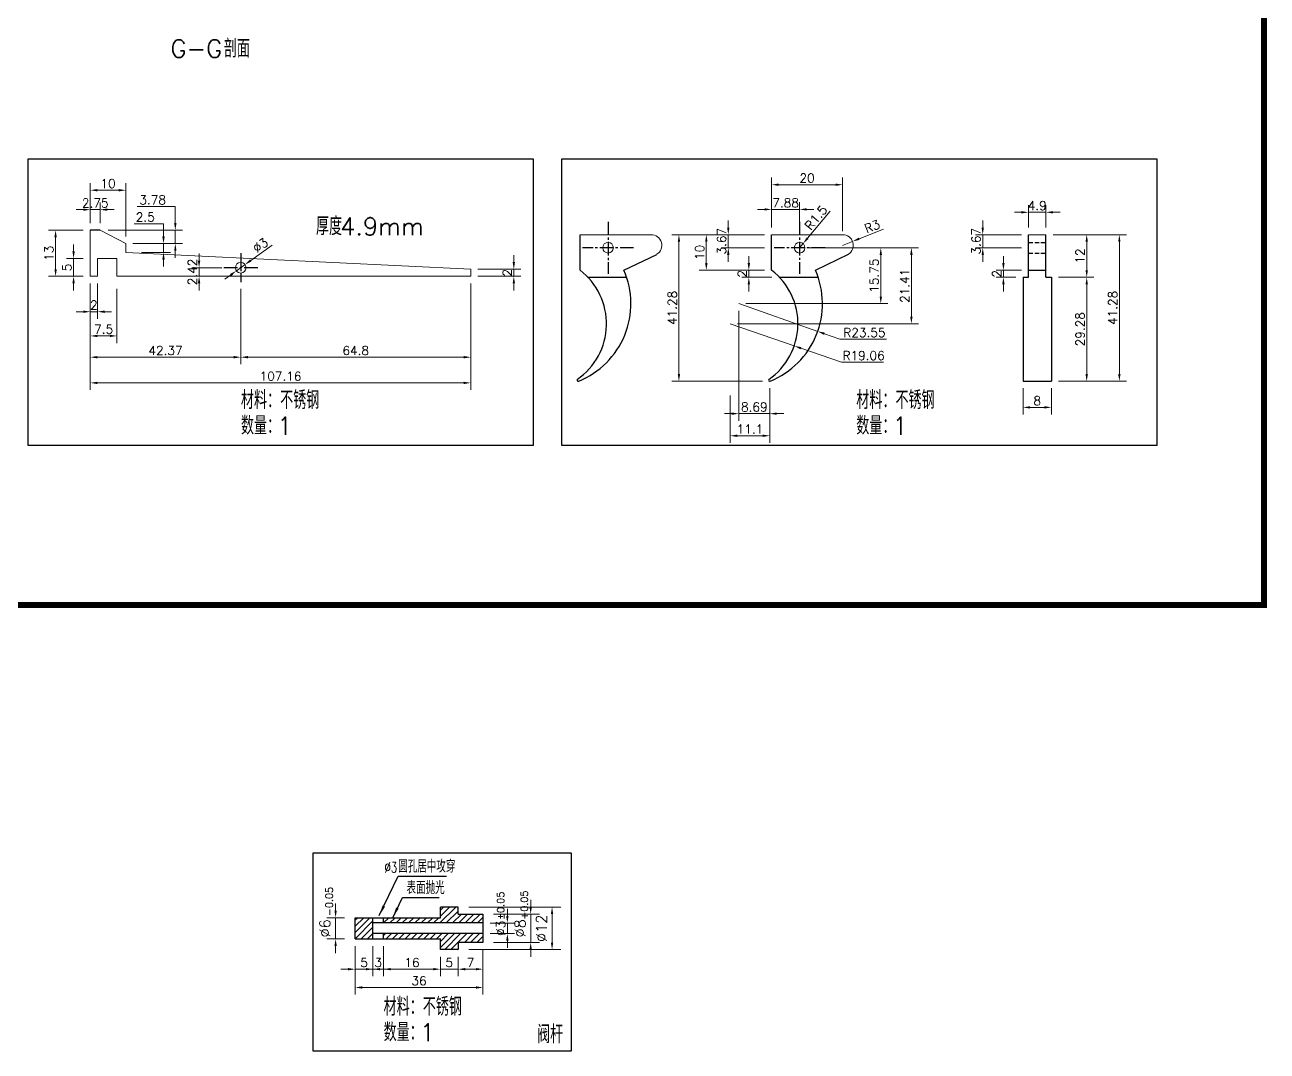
# Model space of a CAD drawing. Header units: millimetres. Extents: x 6728 to 8819, y -1283 to 914.
# Drawn here: x 7644.2 to 7994.1, y -112.9 to 176.3 of the extents above; entities that cross this region are included whole.
import ezdxf

# ---------------------------------------------------------------- set-up
doc = ezdxf.new("R2010")
doc.units = ezdxf.units.MM
doc.header["$LTSCALE"] = 1000
for name, pattern in [('CENTER2', [28.575, 19.05, -3.175, 3.175, -3.175]), ('DASH', [0.35, 0.25, -0.1]), ('DASHDOTX3', [508, 254, -127, 0, -127]), ('HIDDEN2', [4.7625, 3.175, -1.5875])]:
    doc.linetypes.add(name, pattern=pattern)
for name, color, linetype in [('PUB_DIM', 3, 'Continuous'), ('PUB_TEXT', 7, 'Continuous'), ('PUB_TITLE', 7, 'Continuous'), ('中线', 1, 'DASHDOTX3'), ('图层2', 7, 'HIDDEN2')]:
    doc.layers.add(name, color=color, linetype=linetype)
doc.styles.add('_TCH_DIM', font='SIMPLEX', dxfattribs={"bigfont": 'GBCBIG'})
doc.styles.get("Standard").update_dxf_attribs({"font": 'txt.shx', "bigfont": 'gbcbig.shx'})
doc.styles.add('样式 1', font='txt.shx', dxfattribs={"height": 5.5, "bigfont": 'gbcbig.shx'})
doc.dimstyles.new('DIMN1', dxfattribs={"dimscale": 0.01, "dimtxt": 300, "dimasz": 200, "dimexe": 250, "dimexo": 300, "dimgap": 150, "dimtad": 1, "dimtoh": 1, "dimdsep": 46, "dimtxsty": 'Standard', "dimcen": 2.5, "dimclrd": 256, "dimclre": 256, "dimazin": 0, "dimtfac": 1, "dimtix": 1, "dimtmove": 1, "dimatfit": 0, "dimfxl": 0, "dimtolj": 1, "dimlwd": 9, "dimlwe": 9, "dimarcsym": 0})
doc.dimstyles.new('ISO-25', dxfattribs={"dimtxt": 2.5, "dimasz": 2, "dimexe": 2, "dimexo": 2, "dimtad": 1, "dimtoh": 1, "dimdsep": 46, "dimtxsty": 'Standard', "dimcen": 2.5, "dimclrd": 256, "dimclre": 256, "dimazin": 0, "dimtfac": 1, "dimtix": 1, "dimtmove": 1, "dimatfit": 0, "dimfxl": 0, "dimtolj": 1, "dimlwd": 9, "dimlwe": 9, "dimarcsym": 0})

# ---------------------------------------------------------------- blocks, each defined once
blk = doc.blocks.new('*D642')
at = {"lineweight": 9}
for p, q in [((7769.22, -72.3), (7795.18, -72.3)), ((7792.68, -82.3), (7792.68, -74.3)), ((7769.22, -84.3), (7795.18, -84.3))]:
    blk.add_line(p, q, dxfattribs=at)
for points in [[(7792.34, -74.3), (7793.01, -74.3), (7792.68, -72.3)], [(7792.34, -82.3), (7793.01, -82.3), (7792.68, -84.3)]]:
    blk.add_solid(points)
at = {"layer": 'Defpoints', "color": 0}
for p in [(7766.22, -72.3), (7792.68, -72.3), (7766.22, -84.3)]:
    blk.add_point(p, dxfattribs=at)
at = {"color": 0, "insert": (7789.68, -78.3), "char_height": 3, "attachment_point": 5, "rotation": 90}
blk.add_mtext('\\A1;%%c12', dxfattribs=at)
blk = doc.blocks.new('*D643')
at = {"lineweight": 9}
for p, q in [((7786.66, -72.3), (7786.66, -70.3)), ((7776.14, -74.3), (7789.16, -74.3)), ((7786.66, -82.3), (7786.66, -74.3)), ((7776.14, -82.3), (7789.16, -82.3)), ((7786.66, -84.3), (7786.66, -86.3))]:
    blk.add_line(p, q, dxfattribs=at)
for points in [[(7786.33, -72.3), (7787, -72.3), (7786.66, -74.3)], [(7786.33, -84.3), (7787, -84.3), (7786.66, -82.3)]]:
    blk.add_solid(points)
at = {"layer": 'Defpoints', "color": 0}
for p in [(7773.14, -74.3), (7786.66, -74.3), (7773.14, -82.3)]:
    blk.add_point(p, dxfattribs=at)
at = {"color": 0, "insert": (7783.66, -78.3), "char_height": 3, "attachment_point": 5, "rotation": 90}
blk.add_mtext('\\A1;%%c8', dxfattribs=at)
blk = doc.blocks.new('*D644')
at = {"lineweight": 9}
for p, q in [((7731.71, -73.3), (7731.71, -71.3)), ((7734.22, -75.3), (7729.21, -75.3)), ((7731.71, -81.3), (7731.71, -75.3)), ((7734.22, -81.3), (7729.21, -81.3)), ((7731.71, -83.3), (7731.71, -85.3))]:
    blk.add_line(p, q, dxfattribs=at)
for points in [[(7731.38, -73.3), (7732.04, -73.3), (7731.71, -75.3)], [(7731.38, -83.3), (7732.04, -83.3), (7731.71, -81.3)]]:
    blk.add_solid(points)
at = {"layer": 'Defpoints', "color": 0}
for p in [(7731.71, -75.3), (7737.22, -75.3), (7737.22, -81.3)]:
    blk.add_point(p, dxfattribs=at)
at = {"color": 0, "insert": (7728.71, -78.3), "char_height": 3, "attachment_point": 5, "rotation": 90}
blk.add_mtext('\\A1;%%c6', dxfattribs=at)
blk = doc.blocks.new('*D641')
at = {"lineweight": 9}
for p, q in [((7737.22, -85.3), (7737.22, -96.97)), ((7773.22, -86.3), (7773.22, -96.97)), ((7739.22, -94.97), (7771.22, -94.97))]:
    blk.add_line(p, q, dxfattribs=at)
for points in [[(7739.22, -94.63), (7739.22, -95.3), (7737.22, -94.97)], [(7771.22, -94.63), (7771.22, -95.3), (7773.22, -94.97)]]:
    blk.add_solid(points)
at = {"layer": 'Defpoints', "color": 0}
for p in [(7737.22, -83.3), (7773.22, -84.3), (7773.22, -94.97)]:
    blk.add_point(p, dxfattribs=at)
at = {"color": 0, "insert": (7755.22, -93.09), "char_height": 2.5, "attachment_point": 5}
blk.add_mtext('\\A1;36', dxfattribs=at)
blk = doc.blocks.new('*D640')
at = {"lineweight": 9}
for p, q in [((7766.22, -86.3), (7766.22, -91.81)), ((7773.22, -84.3), (7773.22, -91.81)), ((7768.22, -89.81), (7771.22, -89.81))]:
    blk.add_line(p, q, dxfattribs=at)
for points in [[(7768.22, -89.48), (7768.22, -90.14), (7766.22, -89.81)], [(7771.22, -89.48), (7771.22, -90.14), (7773.22, -89.81)]]:
    blk.add_solid(points)
at = {"layer": 'Defpoints', "color": 0}
for p in [(7773.22, -82.3), (7766.22, -84.3), (7773.22, -89.81)]:
    blk.add_point(p, dxfattribs=at)
at = {"color": 0, "insert": (7769.72, -87.94), "char_height": 2.5, "attachment_point": 5}
blk.add_mtext('\\A1;7', dxfattribs=at)
blk = doc.blocks.new('*D639')
at = {"lineweight": 9}
for p, q in [((7761.22, -86.3), (7761.22, -91.81)), ((7766.22, -86.3), (7766.22, -91.81)), ((7759.22, -89.81), (7757.22, -89.81)), ((7761.22, -89.81), (7766.22, -89.81)), ((7768.22, -89.81), (7770.22, -89.81))]:
    blk.add_line(p, q, dxfattribs=at)
for points in [[(7759.22, -89.48), (7759.22, -90.14), (7761.22, -89.81)], [(7768.22, -89.48), (7768.22, -90.14), (7766.22, -89.81)]]:
    blk.add_solid(points)
at = {"layer": 'Defpoints', "color": 0}
for p in [(7761.22, -84.3), (7766.22, -84.3), (7766.22, -89.81)]:
    blk.add_point(p, dxfattribs=at)
at = {"color": 0, "insert": (7763.72, -87.94), "char_height": 2.5, "attachment_point": 5}
blk.add_mtext('\\A1;5', dxfattribs=at)
blk = doc.blocks.new('*D638')
at = {"lineweight": 9}
for p, q in [((7745.22, -83.3), (7745.22, -91.81)), ((7761.22, -86.3), (7761.22, -91.81)), ((7747.22, -89.81), (7759.22, -89.81))]:
    blk.add_line(p, q, dxfattribs=at)
for points in [[(7747.22, -89.48), (7747.22, -90.14), (7745.22, -89.81)], [(7759.22, -89.48), (7759.22, -90.14), (7761.22, -89.81)]]:
    blk.add_solid(points)
at = {"layer": 'Defpoints', "color": 0}
for p in [(7745.22, -81.3), (7761.22, -84.3), (7761.22, -89.81)]:
    blk.add_point(p, dxfattribs=at)
at = {"color": 0, "insert": (7753.22, -87.94), "char_height": 2.5, "attachment_point": 5}
blk.add_mtext('\\A1;16', dxfattribs=at)
blk = doc.blocks.new('*D637')
at = {"lineweight": 9}
for p, q in [((7745.22, -83.3), (7745.22, -91.81)), ((7742.22, -85.3), (7742.22, -91.81)), ((7740.22, -89.81), (7738.22, -89.81)), ((7742.22, -89.81), (7745.22, -89.81)), ((7747.22, -89.81), (7749.22, -89.81))]:
    blk.add_line(p, q, dxfattribs=at)
for points in [[(7740.22, -89.48), (7740.22, -90.14), (7742.22, -89.81)], [(7747.22, -89.48), (7747.22, -90.14), (7745.22, -89.81)]]:
    blk.add_solid(points)
at = {"layer": 'Defpoints', "color": 0}
for p in [(7742.22, -83.3), (7745.22, -81.3), (7745.22, -89.81)]:
    blk.add_point(p, dxfattribs=at)
at = {"color": 0, "insert": (7743.72, -87.94), "char_height": 2.5, "attachment_point": 5}
blk.add_mtext('\\A1;3', dxfattribs=at)
blk = doc.blocks.new('*D636')
at = {"lineweight": 9}
for p, q in [((7737.22, -83.3), (7737.22, -91.81)), ((7742.22, -83.3), (7742.22, -91.81)), ((7735.22, -89.81), (7733.22, -89.81)), ((7737.22, -89.81), (7742.22, -89.81)), ((7744.22, -89.81), (7746.22, -89.81))]:
    blk.add_line(p, q, dxfattribs=at)
for points in [[(7735.22, -89.48), (7735.22, -90.14), (7737.22, -89.81)], [(7744.22, -89.48), (7744.22, -90.14), (7742.22, -89.81)]]:
    blk.add_solid(points)
at = {"layer": 'Defpoints', "color": 0}
for p in [(7737.22, -81.3), (7742.22, -81.3), (7742.22, -89.81)]:
    blk.add_point(p, dxfattribs=at)
at = {"color": 0, "insert": (7739.72, -87.94), "char_height": 2.5, "attachment_point": 5}
blk.add_mtext('\\A1;5', dxfattribs=at)
blk = doc.blocks.new('*D635')
at = {"lineweight": 9}
for p, q in [((7780.09, -74.8), (7780.09, -72.8)), ((7775.22, -76.8), (7782.09, -76.8)), ((7780.09, -79.8), (7780.09, -76.8)), ((7775.22, -79.8), (7782.09, -79.8)), ((7780.09, -81.8), (7780.09, -83.8))]:
    blk.add_line(p, q, dxfattribs=at)
for points in [[(7779.75, -74.8), (7780.42, -74.8), (7780.09, -76.8)], [(7779.75, -81.8), (7780.42, -81.8), (7780.09, -79.8)]]:
    blk.add_solid(points)
at = {"layer": 'Defpoints', "color": 0}
for p in [(7773.22, -76.8), (7780.09, -76.8), (7773.22, -79.8)]:
    blk.add_point(p, dxfattribs=at)
at = {"color": 0, "insert": (7778.21, -78.3), "char_height": 2.5, "attachment_point": 5, "rotation": 90}
blk.add_mtext('\\A1;%%c3', dxfattribs=at)
blk = doc.blocks.new('扳机')
for p, q in [((-7.88, -6.33), (-7.88, 3.67)), ((4.47, -6.33), (13.74, -1.86)), ((-5.79, -8.33), (5.22, -8.33))]:
    blk.add_line(p, q)
at = {"lineweight": 20}
blk.add_line((-7.88, 3.67), (12.12, 3.67), dxfattribs=at)
blk.add_circle((0, 0), 1.5, dxfattribs=at)
blk.add_arc((12.12, 0.67), 3, 302.5956, 90, dxfattribs=at)
for centre, radius, start, end in [((-19.51, -21.41), 19.06, 304.6683, 52.3564), ((-17.11, -15.75), 23.55, 292.0701, 23.5814), ((-8.42, -37.28), 0.324, 142.5328, 298.9893)]:
    blk.add_arc(centre, radius, start, end)
at = {"layer": '中线', "linetype": 'CENTER2', "ltscale": 0.0002}
for p, q in [((0, 7.34), (0, -7.34)), ((7.19, 0), (-7.19, 0))]:
    blk.add_line(p, q, dxfattribs=at)
blk = doc.blocks.new('扳机阻铁')
at = {"lineweight": 20}
for p, q in [((-42.37, -2.42), (-42.37, 10.58)), ((-39.62, 10.58), (-32.37, 6.8)), ((-32.37, 4.3), (-32.37, 6.8)), ((-32.37, 4.3), (64.8, -0.42)), ((-40.37, -2.42), (-42.37, -2.42)), ((64.8, -2.42), (-34.87, -2.42)), ((64.8, -0.42), (64.8, -2.42))]:
    blk.add_line(p, q, dxfattribs=at)
blk.add_line((-39.62, 10.58), (-42.37, 10.58))
blk.add_circle((0, 0), 1.5, dxfattribs=at)
at = {"layer": '中线', "linetype": 'CENTER2', "ltscale": 0.0002}
for p, q in [((0, 4.11), (0, -4.11)), ((0, 4.11), (0, -4.11)), ((0, 4.11), (0, -4.11)), ((0, 4.11), (0, -4.11)), ((4.79, 0), (-4.79, 0))]:
    blk.add_line(p, q, dxfattribs=at)
at = {"layer": '图层2', "lineweight": 13, "ltscale": 0.3}
for p, q in [((-34.87, 2.58), (-40.37, 2.58)), ((-40.37, -2.42), (-40.37, 2.58)), ((-34.87, -2.42), (-34.87, 2.58))]:
    blk.add_line(p, q, dxfattribs=at)
blk = doc.blocks.new('*D287')
at = {"lineweight": 9}
for p, q in [((7662.61, 120.42), (7662.61, 131.68)), ((7664.61, 129.68), (7670.61, 129.68)), ((7672.61, 116.65), (7672.61, 131.68))]:
    blk.add_line(p, q, dxfattribs=at)
for points in [[(7664.61, 130.02), (7664.61, 129.35), (7662.61, 129.68)], [(7670.61, 130.02), (7670.61, 129.35), (7672.61, 129.68)]]:
    blk.add_solid(points)
at = {"layer": 'Defpoints', "color": 0}
for p in [(7672.61, 129.68), (7662.61, 118.42), (7672.61, 114.65)]:
    blk.add_point(p, dxfattribs=at)
at = {"color": 0, "insert": (7667.61, 131.56), "char_height": 2.5, "attachment_point": 5}
blk.add_mtext('\\A1;10', dxfattribs=at)
blk = doc.blocks.new('*D286')
at = {"lineweight": 9}
for p, q in [((7864.41, 113.48), (7895.9, 113.48)), ((7893.9, 111.48), (7893.9, 94.07)), ((7844.89, 92.07), (7895.9, 92.07))]:
    blk.add_line(p, q, dxfattribs=at)
for points in [[(7893.57, 111.48), (7894.24, 111.48), (7893.9, 113.48)], [(7893.57, 94.07), (7894.24, 94.07), (7893.9, 92.07)]]:
    blk.add_solid(points)
at = {"layer": 'Defpoints', "color": 0}
for p in [(7862.41, 113.48), (7842.89, 92.07), (7893.9, 92.07)]:
    blk.add_point(p, dxfattribs=at)
at = {"color": 0, "insert": (7892.03, 102.77), "char_height": 2.5, "attachment_point": 5, "rotation": 90}
blk.add_mtext('\\A1;21.41', dxfattribs=at)
blk = doc.blocks.new('*D415')
at = {"lineweight": 9}
for p, q in [((7871.59, 113.48), (7887.28, 113.48)), ((7885.28, 111.48), (7885.28, 99.73)), ((7847.3, 97.73), (7887.28, 97.73))]:
    blk.add_line(p, q, dxfattribs=at)
for points in [[(7884.95, 111.48), (7885.62, 111.48), (7885.28, 113.48)], [(7884.95, 99.73), (7885.62, 99.73), (7885.28, 97.73)]]:
    blk.add_solid(points)
at = {"layer": 'Defpoints', "color": 0}
for p in [(7869.59, 113.48), (7845.3, 97.73), (7885.28, 97.73)]:
    blk.add_point(p, dxfattribs=at)
at = {"color": 0, "insert": (7883.41, 105.61), "char_height": 2.5, "attachment_point": 5, "rotation": 90}
blk.add_mtext('\\A1;15.75', dxfattribs=at)
blk = doc.blocks.new('*D285')
at = {"lineweight": 9}
for p, q in [((7842.89, 71.87), (7842.89, 58.5)), ((7853.99, 71.87), (7853.99, 58.5)), ((7851.99, 60.5), (7844.89, 60.5))]:
    blk.add_line(p, q, dxfattribs=at)
for points in [[(7844.89, 60.84), (7844.89, 60.17), (7842.89, 60.5)], [(7851.99, 60.84), (7851.99, 60.17), (7853.99, 60.5)]]:
    blk.add_solid(points)
at = {"layer": 'Defpoints', "color": 0}
for p in [(7842.89, 73.87), (7853.99, 73.87), (7842.89, 60.5)]:
    blk.add_point(p, dxfattribs=at)
at = {"color": 0, "insert": (7848.44, 62.38), "char_height": 2.5, "attachment_point": 5}
blk.add_mtext('\\A1;11.1', dxfattribs=at)
blk = doc.blocks.new('*D284')
at = {"lineweight": 9}
for p, q in [((7845.3, 95.73), (7845.3, 64.73)), ((7853.99, 73.87), (7853.99, 64.73)), ((7843.3, 66.73), (7841.3, 66.73)), ((7853.99, 66.73), (7845.3, 66.73)), ((7855.99, 66.73), (7857.99, 66.73))]:
    blk.add_line(p, q, dxfattribs=at)
for points in [[(7843.3, 67.06), (7843.3, 66.39), (7845.3, 66.73)], [(7855.99, 67.06), (7855.99, 66.39), (7853.99, 66.73)]]:
    blk.add_solid(points)
at = {"layer": 'Defpoints', "color": 0}
for p in [(7845.3, 97.73), (7853.99, 75.87), (7845.3, 66.73)]:
    blk.add_point(p, dxfattribs=at)
at = {"color": 0, "insert": (7849.65, 68.6), "char_height": 2.5, "attachment_point": 5}
blk.add_mtext('\\A1;8.69', dxfattribs=at)
blk = doc.blocks.new('*D414')
at = {"lineweight": 9}
for p, q in [((7845.3, 97.73), (7867.51, 89.91)), ((7873.78, 87.7), (7869.39, 89.24)), ((7886.91, 87.7), (7873.78, 87.7))]:
    blk.add_line(p, q, dxfattribs=at)
blk.add_solid([(7869.51, 89.56), (7869.28, 88.93), (7867.51, 89.91)])
at = {"layer": 'Defpoints', "color": 0}
for p in [(7845.3, 97.73), (7867.51, 89.91)]:
    blk.add_point(p, dxfattribs=at)
at = {"color": 0, "insert": (7880.66, 89.57), "char_height": 2.5, "attachment_point": 5}
blk.add_mtext('\\A1;R23.55', dxfattribs=at)
blk = doc.blocks.new('*D413')
at = {"lineweight": 9}
for p, q in [((7842.89, 92.07), (7860.9, 85.82)), ((7874.19, 81.21), (7862.79, 85.17)), ((7886.07, 81.21), (7874.19, 81.21))]:
    blk.add_line(p, q, dxfattribs=at)
blk.add_solid([(7862.9, 85.48), (7862.68, 84.85), (7860.9, 85.82)])
at = {"layer": 'Defpoints', "color": 0}
for p in [(7842.89, 92.07), (7860.9, 85.82)]:
    blk.add_point(p, dxfattribs=at)
at = {"color": 0, "insert": (7880.44, 83.09), "char_height": 2.5, "attachment_point": 5}
blk.add_mtext('\\A1;R19.06', dxfattribs=at)
blk = doc.blocks.new('*D262')
at = {"lineweight": 9}
for p, q in [((7935.6, 117.15), (7954.48, 117.15)), ((7952.48, 77.87), (7952.48, 115.15)), ((7935.35, 75.87), (7954.48, 75.87))]:
    blk.add_line(p, q, dxfattribs=at)
for points in [[(7952.15, 115.15), (7952.82, 115.15), (7952.48, 117.15)], [(7952.15, 77.87), (7952.82, 77.87), (7952.48, 75.87)]]:
    blk.add_solid(points)
at = {"layer": 'Defpoints', "color": 0}
for p in [(7933.6, 117.15), (7952.48, 117.15), (7933.35, 75.87)]:
    blk.add_point(p, dxfattribs=at)
at = {"color": 0, "insert": (7950.61, 96.51), "char_height": 2.5, "attachment_point": 5, "rotation": 90}
blk.add_mtext('\\A1;41.28', dxfattribs=at)
blk = doc.blocks.new('*D393')
at = {"lineweight": 9}
for p, q in [((7924.9, 123.47), (7922.9, 123.47)), ((7926.9, 119.15), (7926.9, 125.47)), ((7926.9, 123.47), (7931.8, 123.47)), ((7931.8, 119.15), (7931.8, 125.47)), ((7933.8, 123.47), (7935.8, 123.47))]:
    blk.add_line(p, q, dxfattribs=at)
for points in [[(7924.9, 123.8), (7924.9, 123.13), (7926.9, 123.47)], [(7933.8, 123.8), (7933.8, 123.13), (7931.8, 123.47)]]:
    blk.add_solid(points)
at = {"layer": 'Defpoints', "color": 0}
for p in [(7931.8, 123.47), (7926.9, 117.15), (7931.8, 117.15)]:
    blk.add_point(p, dxfattribs=at)
at = {"color": 0, "insert": (7929.35, 125.34), "char_height": 2.5, "attachment_point": 5}
blk.add_mtext('\\A1;4.9', dxfattribs=at)
blk = doc.blocks.new('*D392')
at = {"lineweight": 9}
for p, q in [((7871, 123.78), (7864.65, 116.17)), ((7862.41, 113.48), (7863.37, 114.63))]:
    blk.add_line(p, q, dxfattribs=at)
blk.add_solid([(7864.39, 116.38), (7864.91, 115.95), (7863.37, 114.63)])
at = {"layer": 'Defpoints', "color": 0}
for p in [(7862.41, 113.48), (7863.37, 114.63)]:
    blk.add_point(p, dxfattribs=at)
at = {"color": 0, "insert": (7867.03, 121.94), "char_height": 2.5, "attachment_point": 5, "rotation": 50.1647}
blk.add_mtext('\\A1;R1.5', dxfattribs=at)
blk = doc.blocks.new('*D391')
at = {"lineweight": 9}
for p, q in [((7914, 119.15), (7914, 121.15)), ((7924.9, 117.15), (7912, 117.15)), ((7914, 113.48), (7914, 117.15)), ((7924.9, 113.48), (7912, 113.48)), ((7914, 111.48), (7914, 109.48))]:
    blk.add_line(p, q, dxfattribs=at)
for points in [[(7913.67, 119.15), (7914.33, 119.15), (7914, 117.15)], [(7913.67, 111.48), (7914.33, 111.48), (7914, 113.48)]]:
    blk.add_solid(points)
at = {"layer": 'Defpoints', "color": 0}
for p in [(7914, 117.15), (7926.9, 117.15), (7926.9, 113.48)]:
    blk.add_point(p, dxfattribs=at)
at = {"color": 0, "insert": (7912.12, 115.32), "char_height": 2.5, "attachment_point": 5, "rotation": 90}
blk.add_mtext('\\A1;3.67', dxfattribs=at)
blk = doc.blocks.new('*D390')
at = {"lineweight": 9}
for p, q in [((7919.82, 109.15), (7919.82, 111.15)), ((7924.9, 107.15), (7917.82, 107.15)), ((7923.35, 105.15), (7917.82, 105.15)), ((7919.82, 105.15), (7919.82, 107.15)), ((7919.82, 103.15), (7919.82, 101.15))]:
    blk.add_line(p, q, dxfattribs=at)
for points in [[(7919.49, 109.15), (7920.16, 109.15), (7919.82, 107.15)], [(7919.49, 103.15), (7920.16, 103.15), (7919.82, 105.15)]]:
    blk.add_solid(points)
at = {"layer": 'Defpoints', "color": 0}
for p in [(7919.82, 107.15), (7925.35, 105.15), (7926.9, 107.15)]:
    blk.add_point(p, dxfattribs=at)
at = {"color": 0, "insert": (7917.95, 106.15), "char_height": 2.5, "attachment_point": 5, "rotation": 90}
blk.add_mtext('\\A1;2', dxfattribs=at)
blk = doc.blocks.new('*D389')
at = {"lineweight": 9}
for p, q in [((7933.8, 117.15), (7945.29, 117.15)), ((7943.29, 107.15), (7943.29, 115.15)), ((7935.35, 105.15), (7945.29, 105.15))]:
    blk.add_line(p, q, dxfattribs=at)
for points in [[(7942.95, 115.15), (7943.62, 115.15), (7943.29, 117.15)], [(7942.95, 107.15), (7943.62, 107.15), (7943.29, 105.15)]]:
    blk.add_solid(points)
at = {"layer": 'Defpoints', "color": 0}
for p in [(7931.8, 117.15), (7943.29, 117.15), (7933.35, 105.15)]:
    blk.add_point(p, dxfattribs=at)
at = {"color": 0, "insert": (7941.41, 111.15), "char_height": 2.5, "attachment_point": 5, "rotation": 90}
blk.add_mtext('\\A1;12', dxfattribs=at)
blk = doc.blocks.new('*D261')
at = {"lineweight": 9}
for p, q in [((7935.35, 105.15), (7945.29, 105.15)), ((7943.29, 77.87), (7943.29, 103.15)), ((7935.35, 75.87), (7945.29, 75.87))]:
    blk.add_line(p, q, dxfattribs=at)
for points in [[(7942.95, 103.15), (7943.62, 103.15), (7943.29, 105.15)], [(7942.95, 77.87), (7943.62, 77.87), (7943.29, 75.87)]]:
    blk.add_solid(points)
at = {"layer": 'Defpoints', "color": 0}
for p in [(7933.35, 105.15), (7943.29, 105.15), (7933.35, 75.87)]:
    blk.add_point(p, dxfattribs=at)
at = {"color": 0, "insert": (7941.41, 90.51), "char_height": 2.5, "attachment_point": 5, "rotation": 90}
blk.add_mtext('\\A1;29.28', dxfattribs=at)
blk = doc.blocks.new('*D388')
at = {"lineweight": 9}
for p, q in [((7925.35, 73.87), (7925.35, 66.5)), ((7933.35, 73.87), (7933.35, 66.5)), ((7927.35, 68.5), (7931.35, 68.5))]:
    blk.add_line(p, q, dxfattribs=at)
for points in [[(7927.35, 68.83), (7927.35, 68.16), (7925.35, 68.5)], [(7931.35, 68.83), (7931.35, 68.16), (7933.35, 68.5)]]:
    blk.add_solid(points)
at = {"layer": 'Defpoints', "color": 0}
for p in [(7925.35, 75.87), (7933.35, 75.87), (7933.35, 68.5)]:
    blk.add_point(p, dxfattribs=at)
at = {"color": 0, "insert": (7929.35, 70.37), "char_height": 2.5, "attachment_point": 5}
blk.add_mtext('\\A1;8', dxfattribs=at)
blk = doc.blocks.new('*D387')
at = {"lineweight": 9}
for p, q in [((7848.11, 109.15), (7848.11, 111.15)), ((7852.53, 107.15), (7846.11, 107.15)), ((7854.62, 105.15), (7846.11, 105.15)), ((7848.11, 105.15), (7848.11, 107.15)), ((7848.11, 103.15), (7848.11, 101.15))]:
    blk.add_line(p, q, dxfattribs=at)
for points in [[(7847.77, 109.15), (7848.44, 109.15), (7848.11, 107.15)], [(7847.77, 103.15), (7848.44, 103.15), (7848.11, 105.15)]]:
    blk.add_solid(points)
at = {"layer": 'Defpoints', "color": 0}
for p in [(7848.11, 107.15), (7854.53, 107.15), (7856.62, 105.15)]:
    blk.add_point(p, dxfattribs=at)
at = {"color": 0, "insert": (7846.23, 106.15), "char_height": 2.5, "attachment_point": 5, "rotation": 90}
blk.add_mtext('\\A1;2', dxfattribs=at)
blk = doc.blocks.new('*D260')
at = {"lineweight": 9}
for p, q in [((7852.53, 117.15), (7826.42, 117.15)), ((7828.42, 77.87), (7828.42, 115.15)), ((7851.99, 75.87), (7826.42, 75.87))]:
    blk.add_line(p, q, dxfattribs=at)
for points in [[(7828.09, 115.15), (7828.75, 115.15), (7828.42, 117.15)], [(7828.09, 77.87), (7828.75, 77.87), (7828.42, 75.87)]]:
    blk.add_solid(points)
at = {"layer": 'Defpoints', "color": 0}
for p in [(7828.42, 117.15), (7854.53, 117.15), (7853.99, 75.87)]:
    blk.add_point(p, dxfattribs=at)
at = {"color": 0, "insert": (7826.54, 96.51), "char_height": 2.5, "attachment_point": 5, "rotation": 90}
blk.add_mtext('\\A1;41.28', dxfattribs=at)
blk = doc.blocks.new('*D259')
at = {"lineweight": 9}
for p, q in [((7854.53, 119.15), (7854.53, 126.28)), ((7862.41, 119.15), (7862.41, 126.28)), ((7852.53, 124.28), (7850.53, 124.28)), ((7854.53, 124.28), (7862.41, 124.28)), ((7864.41, 124.28), (7866.41, 124.28))]:
    blk.add_line(p, q, dxfattribs=at)
for points in [[(7852.53, 124.61), (7852.53, 123.95), (7854.53, 124.28)], [(7864.41, 124.61), (7864.41, 123.95), (7862.41, 124.28)]]:
    blk.add_solid(points)
at = {"layer": 'Defpoints', "color": 0}
for p in [(7862.41, 124.28), (7854.53, 117.15), (7862.41, 117.15)]:
    blk.add_point(p, dxfattribs=at)
at = {"color": 0, "insert": (7858.47, 126.15), "char_height": 2.5, "attachment_point": 5}
blk.add_mtext('\\A1;7.88', dxfattribs=at)
blk = doc.blocks.new('*D386')
at = {"lineweight": 9}
for p, q in [((7854.53, 119.15), (7854.53, 133.24)), ((7874.53, 118.15), (7874.53, 133.24)), ((7872.53, 131.24), (7856.53, 131.24))]:
    blk.add_line(p, q, dxfattribs=at)
for points in [[(7856.53, 131.58), (7856.53, 130.91), (7854.53, 131.24)], [(7872.53, 131.58), (7872.53, 130.91), (7874.53, 131.24)]]:
    blk.add_solid(points)
at = {"layer": 'Defpoints', "color": 0}
for p in [(7854.53, 131.24), (7854.53, 117.15), (7874.53, 116.15)]:
    blk.add_point(p, dxfattribs=at)
at = {"color": 0, "insert": (7864.53, 133.12), "char_height": 2.5, "attachment_point": 5}
blk.add_mtext('\\A1;20', dxfattribs=at)
blk = doc.blocks.new('*D385')
at = {"lineweight": 9}
for p, q in [((7886.07, 118.73), (7879.18, 116)), ((7874.53, 114.15), (7877.32, 115.26))]:
    blk.add_line(p, q, dxfattribs=at)
blk.add_solid([(7879.05, 116.31), (7879.3, 115.69), (7877.32, 115.26)])
at = {"layer": 'Defpoints', "color": 0}
for p in [(7874.53, 114.15), (7877.32, 115.26)]:
    blk.add_point(p, dxfattribs=at)
at = {"color": 0, "insert": (7882.86, 119.48), "char_height": 2.5, "attachment_point": 5, "rotation": 21.6468}
blk.add_mtext('\\A1;R3', dxfattribs=at)
blk = doc.blocks.new('*D258')
at = {"lineweight": 9}
for p, q in [((7842.32, 119.15), (7842.32, 121.15)), ((7852.53, 117.15), (7840.32, 117.15)), ((7842.32, 113.48), (7842.32, 117.15)), ((7852.53, 113.48), (7840.32, 113.48)), ((7842.32, 111.48), (7842.32, 109.48))]:
    blk.add_line(p, q, dxfattribs=at)
for points in [[(7841.98, 119.15), (7842.65, 119.15), (7842.32, 117.15)], [(7841.98, 111.48), (7842.65, 111.48), (7842.32, 113.48)]]:
    blk.add_solid(points)
at = {"layer": 'Defpoints', "color": 0}
for p in [(7842.32, 117.15), (7854.53, 117.15), (7854.53, 113.48)]:
    blk.add_point(p, dxfattribs=at)
at = {"color": 0, "insert": (7840.44, 115.32), "char_height": 2.5, "attachment_point": 5, "rotation": 90}
blk.add_mtext('\\A1;3.67', dxfattribs=at)
blk = doc.blocks.new('*D384')
at = {"lineweight": 9}
for p, q in [((7852.53, 117.15), (7834.13, 117.15)), ((7836.13, 115.15), (7836.13, 109.15)), ((7852.53, 107.15), (7834.13, 107.15))]:
    blk.add_line(p, q, dxfattribs=at)
for points in [[(7835.8, 115.15), (7836.47, 115.15), (7836.13, 117.15)], [(7835.8, 109.15), (7836.47, 109.15), (7836.13, 107.15)]]:
    blk.add_solid(points)
at = {"layer": 'Defpoints', "color": 0}
for p in [(7854.53, 117.15), (7836.13, 107.15), (7854.53, 107.15)]:
    blk.add_point(p, dxfattribs=at)
at = {"color": 0, "insert": (7834.26, 112.15), "char_height": 2.5, "attachment_point": 5, "rotation": 90}
blk.add_mtext('\\A1;10', dxfattribs=at)
blk = doc.blocks.new('*D257')
at = {"lineweight": 9}
for p, q in [((7713.82, 114.24), (7707.81, 109.9)), ((7703.76, 106.96), (7706.19, 108.72)), ((7702.14, 105.79), (7700.52, 104.62))]:
    blk.add_line(p, q, dxfattribs=at)
for points in [[(7707.62, 110.17), (7708.01, 109.63), (7706.19, 108.72)], [(7701.95, 106.06), (7702.34, 105.52), (7703.76, 106.96)]]:
    blk.add_solid(points)
at = {"layer": 'Defpoints', "color": 0}
for p in [(7706.19, 108.72), (7703.76, 106.96)]:
    blk.add_point(p, dxfattribs=at)
at = {"color": 0, "insert": (7710.53, 114.18), "char_height": 2.5, "attachment_point": 5, "rotation": 35.8939}
blk.add_mtext('\\A1;∅3', dxfattribs=at)
blk = doc.blocks.new('*D256')
at = {"lineweight": 9}
for p, q in [((7662.61, 120.42), (7662.61, 126.21)), ((7665.36, 120.42), (7665.36, 126.21)), ((7660.61, 124.21), (7658.61, 124.21)), ((7665.36, 124.21), (7662.61, 124.21)), ((7667.36, 124.21), (7669.36, 124.21))]:
    blk.add_line(p, q, dxfattribs=at)
for points in [[(7660.61, 124.55), (7660.61, 123.88), (7662.61, 124.21)], [(7667.36, 124.55), (7667.36, 123.88), (7665.36, 124.21)]]:
    blk.add_solid(points)
at = {"layer": 'Defpoints', "color": 0}
for p in [(7662.61, 124.21), (7662.61, 118.42), (7665.36, 118.42)]:
    blk.add_point(p, dxfattribs=at)
at = {"color": 0, "insert": (7663.98, 126.09), "char_height": 2.5, "attachment_point": 5}
blk.add_mtext('\\A1;2.75', dxfattribs=at)
blk = doc.blocks.new('*D255')
at = {"lineweight": 9}
for p, q in [((7675.8, 125.07), (7686.55, 125.07)), ((7686.55, 125.07), (7686.55, 122.42)), ((7686.55, 120.42), (7686.55, 122.42)), ((7667.66, 118.42), (7688.55, 118.42)), ((7686.55, 114.65), (7686.55, 118.42)), ((7676.61, 114.65), (7688.55, 114.65)), ((7686.55, 112.65), (7686.55, 110.65))]:
    blk.add_line(p, q, dxfattribs=at)
for points in [[(7686.22, 120.42), (7686.89, 120.42), (7686.55, 118.42)], [(7686.22, 112.65), (7686.89, 112.65), (7686.55, 114.65)]]:
    blk.add_solid(points)
at = {"layer": 'Defpoints', "color": 0}
for p in [(7665.66, 118.42), (7686.55, 118.42), (7674.61, 114.65)]:
    blk.add_point(p, dxfattribs=at)
at = {"color": 0, "insert": (7680.18, 126.95), "char_height": 2.5, "attachment_point": 5}
blk.add_mtext('\\A1;3.78', dxfattribs=at)
blk = doc.blocks.new('*D254')
at = {"lineweight": 9}
for p, q in [((7674.97, 120.24), (7683.22, 120.24)), ((7683.22, 120.24), (7683.22, 118.65)), ((7683.22, 116.65), (7683.22, 118.65)), ((7674.61, 114.65), (7685.22, 114.65)), ((7677.07, 112.15), (7685.22, 112.15)), ((7683.22, 112.15), (7683.22, 114.65)), ((7683.22, 110.15), (7683.22, 108.15))]:
    blk.add_line(p, q, dxfattribs=at)
for points in [[(7682.89, 116.65), (7683.56, 116.65), (7683.22, 114.65)], [(7682.89, 110.15), (7683.56, 110.15), (7683.22, 112.15)]]:
    blk.add_solid(points)
at = {"layer": 'Defpoints', "color": 0}
for p in [(7672.61, 114.65), (7675.07, 112.15), (7683.22, 114.65)]:
    blk.add_point(p, dxfattribs=at)
at = {"color": 0, "insert": (7678.1, 122.12), "char_height": 2.5, "attachment_point": 5}
blk.add_mtext('\\A1;2.5', dxfattribs=at)
blk = doc.blocks.new('*D253')
at = {"lineweight": 9}
for p, q in [((7693.25, 109.84), (7693.25, 111.84)), ((7699.67, 107.84), (7691.25, 107.84)), ((7702.98, 105.43), (7691.25, 105.43)), ((7693.25, 105.43), (7693.25, 107.84)), ((7693.25, 103.43), (7693.25, 101.43))]:
    blk.add_line(p, q, dxfattribs=at)
for points in [[(7692.91, 109.84), (7693.58, 109.84), (7693.25, 107.84)], [(7692.91, 103.43), (7693.58, 103.43), (7693.25, 105.43)]]:
    blk.add_solid(points)
at = {"layer": 'Defpoints', "color": 0}
for p in [(7693.25, 107.84), (7701.67, 107.84), (7704.98, 105.43)]:
    blk.add_point(p, dxfattribs=at)
at = {"color": 0, "insert": (7691.37, 106.64), "char_height": 2.5, "attachment_point": 5, "rotation": 90}
blk.add_mtext('\\A1;2.42', dxfattribs=at)
blk = doc.blocks.new('*D252')
at = {"lineweight": 9}
for p, q in [((7660.61, 118.42), (7650.83, 118.42)), ((7652.83, 107.43), (7652.83, 116.42)), ((7660.61, 105.43), (7650.83, 105.43))]:
    blk.add_line(p, q, dxfattribs=at)
for points in [[(7652.49, 116.42), (7653.16, 116.42), (7652.83, 118.42)], [(7652.49, 107.43), (7653.16, 107.43), (7652.83, 105.43)]]:
    blk.add_solid(points)
at = {"layer": 'Defpoints', "color": 0}
for p in [(7652.83, 118.42), (7662.61, 118.42), (7662.61, 105.43)]:
    blk.add_point(p, dxfattribs=at)
at = {"color": 0, "insert": (7650.95, 111.92), "char_height": 2.5, "attachment_point": 5, "rotation": 90}
blk.add_mtext('\\A1;13', dxfattribs=at)
blk = doc.blocks.new('*D251')
at = {"lineweight": 9}
for p, q in [((7657.89, 112.43), (7657.89, 114.43)), ((7660.61, 110.43), (7655.89, 110.43)), ((7657.89, 105.43), (7657.89, 110.43)), ((7660.61, 105.43), (7655.89, 105.43)), ((7657.89, 103.43), (7657.89, 101.43))]:
    blk.add_line(p, q, dxfattribs=at)
for points in [[(7657.56, 112.43), (7658.23, 112.43), (7657.89, 110.43)], [(7657.56, 103.43), (7658.23, 103.43), (7657.89, 105.43)]]:
    blk.add_solid(points)
at = {"layer": 'Defpoints', "color": 0}
for p in [(7657.89, 110.43), (7662.61, 110.43), (7662.61, 105.43)]:
    blk.add_point(p, dxfattribs=at)
at = {"color": 0, "insert": (7656.02, 107.93), "char_height": 2.5, "attachment_point": 5, "rotation": 90}
blk.add_mtext('\\A1;5', dxfattribs=at)
blk = doc.blocks.new('*D250')
at = {"lineweight": 9}
for p, q in [((7662.61, 103.43), (7662.61, 93.46)), ((7664.61, 103.43), (7664.61, 93.46)), ((7660.61, 95.46), (7658.61, 95.46)), ((7664.61, 95.46), (7662.61, 95.46)), ((7666.61, 95.46), (7668.61, 95.46))]:
    blk.add_line(p, q, dxfattribs=at)
for points in [[(7660.61, 95.79), (7660.61, 95.12), (7662.61, 95.46)], [(7666.61, 95.79), (7666.61, 95.12), (7664.61, 95.46)]]:
    blk.add_solid(points)
at = {"layer": 'Defpoints', "color": 0}
for p in [(7662.61, 105.43), (7664.61, 105.43), (7662.61, 95.46)]:
    blk.add_point(p, dxfattribs=at)
at = {"color": 0, "insert": (7663.61, 97.33), "char_height": 2.5, "attachment_point": 5}
blk.add_mtext('\\A1;2', dxfattribs=at)
blk = doc.blocks.new('*D249')
at = {"lineweight": 9}
for p, q in [((7670.11, 101.93), (7670.11, 86.63)), ((7662.61, 101.43), (7662.61, 86.63)), ((7668.11, 88.63), (7664.61, 88.63))]:
    blk.add_line(p, q, dxfattribs=at)
for points in [[(7664.61, 88.96), (7664.61, 88.3), (7662.61, 88.63)], [(7668.11, 88.96), (7668.11, 88.3), (7670.11, 88.63)]]:
    blk.add_solid(points)
at = {"layer": 'Defpoints', "color": 0}
for p in [(7662.61, 103.43), (7670.11, 103.93), (7662.61, 88.63)]:
    blk.add_point(p, dxfattribs=at)
at = {"color": 0, "insert": (7666.36, 90.5), "char_height": 2.5, "attachment_point": 5}
blk.add_mtext('\\A1;7.5', dxfattribs=at)
blk = doc.blocks.new('*D248')
at = {"lineweight": 9}
for p, q in [((7781.91, 109.43), (7781.91, 111.43)), ((7771.77, 107.43), (7783.91, 107.43)), ((7771.77, 105.43), (7783.91, 105.43)), ((7781.91, 105.43), (7781.91, 107.43)), ((7781.91, 103.43), (7781.91, 101.43))]:
    blk.add_line(p, q, dxfattribs=at)
for points in [[(7781.57, 109.43), (7782.24, 109.43), (7781.91, 107.43)], [(7781.57, 103.43), (7782.24, 103.43), (7781.91, 105.43)]]:
    blk.add_solid(points)
at = {"layer": 'Defpoints', "color": 0}
for p in [(7769.77, 107.43), (7769.77, 105.43), (7781.91, 107.43)]:
    blk.add_point(p, dxfattribs=at)
at = {"color": 0, "insert": (7780.03, 106.43), "char_height": 2.5, "attachment_point": 5, "rotation": 90}
blk.add_mtext('\\A1;2', dxfattribs=at)
blk = doc.blocks.new('*D247')
at = {"lineweight": 9}
for p, q in [((7662.61, 100.23), (7662.61, 73.4)), ((7769.77, 100.23), (7769.77, 73.4)), ((7664.61, 75.4), (7767.77, 75.4))]:
    blk.add_line(p, q, dxfattribs=at)
for points in [[(7664.61, 75.73), (7664.61, 75.07), (7662.61, 75.4)], [(7767.77, 75.73), (7767.77, 75.07), (7769.77, 75.4)]]:
    blk.add_solid(points)
at = {"layer": 'Defpoints', "color": 0}
for p in [(7662.61, 102.23), (7769.77, 102.23), (7769.77, 75.4)]:
    blk.add_point(p, dxfattribs=at)
at = {"color": 0, "insert": (7716.19, 77.28), "char_height": 2.5, "attachment_point": 5}
blk.add_mtext('\\A1;107.16', dxfattribs=at)
blk = doc.blocks.new('*D246')
at = {"lineweight": 9}
for p, q in [((7704.98, 101.93), (7704.98, 80.64)), ((7769.77, 103.43), (7769.77, 80.64)), ((7706.98, 82.64), (7767.77, 82.64))]:
    blk.add_line(p, q, dxfattribs=at)
for points in [[(7706.98, 82.97), (7706.98, 82.3), (7704.98, 82.64)], [(7767.77, 82.97), (7767.77, 82.3), (7769.77, 82.64)]]:
    blk.add_solid(points)
at = {"layer": 'Defpoints', "color": 0}
for p in [(7769.77, 105.43), (7704.98, 103.93), (7769.77, 82.64)]:
    blk.add_point(p, dxfattribs=at)
at = {"color": 0, "insert": (7737.38, 84.51), "char_height": 2.5, "attachment_point": 5}
blk.add_mtext('\\A1;64.8', dxfattribs=at)
blk = doc.blocks.new('*D245')
at = {"lineweight": 9}
for p, q in [((7662.61, 103.43), (7662.61, 80.64)), ((7704.98, 101.93), (7704.98, 80.64)), ((7664.61, 82.64), (7702.98, 82.64))]:
    blk.add_line(p, q, dxfattribs=at)
for points in [[(7664.61, 82.97), (7664.61, 82.3), (7662.61, 82.64)], [(7702.98, 82.97), (7702.98, 82.3), (7704.98, 82.64)]]:
    blk.add_solid(points)
at = {"layer": 'Defpoints', "color": 0}
for p in [(7662.61, 105.43), (7704.98, 103.93), (7704.98, 82.64)]:
    blk.add_point(p, dxfattribs=at)
at = {"color": 0, "insert": (7683.79, 84.51), "char_height": 2.5, "attachment_point": 5}
blk.add_mtext('\\A1;42.37', dxfattribs=at)

msp = doc.modelspace()

# ---------------------------------------------------------------- hatches: boundary and pattern name
h = msp.add_hatch()
h.set_pattern_fill('ANSI31', color=256, scale=10, style=0)
h.set_pattern_definition([(45, (-2146.8372, -382.2137), (-0.88388348, 0.88388348), [])])
h.paths.add_polyline_path([(7742.215, -75.295), (7737.215, -75.295), (7737.215, -81.295), (7742.215, -81.295)])
h.paths.add_polyline_path([(7761.215, -81.295), (7761.215, -84.295), (7766.215, -84.295), (7766.215, -82.295), (7773.215, -82.295), (7773.215, -79.795), (7745.215, -79.795), (7745.215, -81.295)])
h.paths.add_polyline_path([(7773.215, -76.795), (7773.215, -74.295), (7766.215, -74.295), (7766.215, -72.295), (7761.215, -72.295), (7761.215, -75.295), (7745.215, -75.295), (7745.215, -76.795)])

# ---------------------------------------------------------------- linework, layer by layer
at = {"lineweight": 20}
for p, q in [((7854.532, 117.152), (7874.528, 117.152)), ((7926.904, 117.152), (7931.804, 117.152))]:
    msp.add_line(p, q, dxfattribs=at)
for p, q in [((7854.532, 107.155), (7854.532, 117.152)), ((7926.904, 105.155), (7926.904, 117.152)), ((7931.804, 105.155), (7931.804, 117.152)), ((7866.881, 107.155), (7876.144, 111.624)), ((7856.622, 105.155), (7867.627, 105.155)), ((7925.354, 105.155), (7925.354, 75.873)), ((7925.354, 105.155), (7926.904, 105.155)), ((7926.904, 107.155), (7931.804, 107.155)), ((7931.804, 105.155), (7933.354, 105.155)), ((7933.354, 105.155), (7933.354, 75.873)), ((7925.354, 75.873), (7933.354, 75.873)), ((7761.215, -75.295), (7761.215, -72.295)), ((7766.215, -72.295), (7761.215, -72.295)), ((7766.215, -74.295), (7766.215, -72.295)), ((7737.215, -75.295), (7761.215, -75.295)), ((7737.215, -81.295), (7737.215, -75.295)), ((7742.215, -81.295), (7742.215, -75.295)), ((7773.215, -76.795), (7742.215, -76.795)), ((7745.215, -76.795), (7745.215, -75.295)), ((7766.215, -74.295), (7773.215, -74.295)), ((7773.215, -74.295), (7773.215, -82.295)), ((7773.215, -79.795), (7742.215, -79.795)), ((7745.215, -81.295), (7745.215, -79.795)), ((7737.215, -81.295), (7761.215, -81.295)), ((7761.215, -84.295), (7761.215, -81.295)), ((7766.215, -82.295), (7766.215, -84.295)), ((7773.215, -82.295), (7766.215, -82.295)), ((7766.215, -84.295), (7761.215, -84.295))]:
    msp.add_line(p, q)
at = {"color": 0, "linetype": 'DASH', "ltscale": 0.005}
for p, q in [((7926.904, 114.98), (7931.804, 114.98)), ((7926.904, 111.98), (7931.804, 111.98))]:
    msp.add_line(p, q, dxfattribs=at)
for points in [[(7645.135, 138.507), (7787.354, 138.507), (7787.354, 57.775), (7645.135, 57.775)], [(7795.458, 138.507), (7963.037, 138.507), (7963.037, 57.775), (7795.458, 57.775)], [(7725.34, -56.992), (7798.06, -56.992), (7798.06, -112.91), (7725.34, -112.91)]]:
    msp.add_lwpolyline(points, close=True)
at = {"lineweight": 20}
msp.add_circle((7862.408, 113.48), 1.5, dxfattribs=at)
msp.add_arc((7874.528, 114.152), 3, 302.5956, 90, dxfattribs=at)
for centre, radius, start, end in [((7842.894, 92.066), 19.055, 304.66826, 52.35645), ((7845.3, 97.735), 23.547, 292.07012, 23.58145), ((7853.991, 76.197), 0.324, 142.53283, 298.98932)]:
    msp.add_arc(centre, radius, start, end)
at = {"layer": 'PUB_DIM'}
for p, q in [((7743.997, -74.727), (7749.297, -63.6)), ((7743.997, -74.727), (7749.297, -63.6)), ((7749.297, -63.6), (7762.953, -63.6)), ((7747.791, -75.295), (7750.539, -69.641)), ((7750.539, -69.641), (7760.891, -69.641))]:
    msp.add_line(p, q, dxfattribs=at)
for points in [[(7743.997, -74.727, 0, 0.8, 0), (7745.287, -72.019, 0, 0, 0)], [(7743.997, -74.727, 0, 0.8, 0), (7745.287, -72.019, 0, 0, 0)], [(7747.791, -75.295, 0, 0.8, 0), (7749.102, -72.597, 0, 0, 0)]]:
    msp.add_lwpolyline(points, format="xyseb", dxfattribs=at)
at = {"layer": 'PUB_TITLE', "const_width": 1.7}
msp.add_lwpolyline([(7330.267, 12.842), (7993.267, 12.842), (7993.267, 500.742), (7330.267, 500.742)], close=True, dxfattribs=at)
at = {"layer": '中线', "linetype": 'CENTER2', "ltscale": 0.0002}
for p, q in [((7862.408, 120.825), (7862.408, 106.135)), ((7869.594, 113.48), (7855.221, 113.48))]:
    msp.add_line(p, q, dxfattribs=at)

# ---------------------------------------------------------------- block references
for name, p in [('扳机', (7808.461, 113.48)), ('扳机阻铁', (7704.978, 107.844))]:
    msp.add_blockref(name, p)

# ---------------------------------------------------------------- texts
at = {"layer": 'PUB_TEXT'}
for s, height, style, p in [('G-G', 5, '样式 1', (7685.204, 167.081)), ('剖面', 5.1064, '样式 1', (7700.204, 167.081)), ('厚度', 5.1064, '样式 1', (7726.17, 116.994)), ('4.9mm', 5, '样式 1', (7732.979, 116.994)), ('材料：不锈钢', 5.1064, '样式 1', (7705.039, 68.026)), ('材料：不锈钢', 5.1064, '样式 1', (7878.377, 68.026)), ('数量：', 5.1064, '样式 1', (7705.039, 60.798)), ('1', 5, '样式 1', (7715.251, 60.798)), ('数量：', 5.1064, '样式 1', (7878.377, 60.798)), ('1', 5, '样式 1', (7888.59, 60.798)), ('圆孔居中攻穿', 3.5745, '_TCH_DIM', (7749.363, -62.6)), ('表面抛光', 3.5745, '_TCH_DIM', (7751.694, -68.641)), ('材料：不锈钢', 5.1064, '样式 1', (7745.221, -102.908)), ('数量：', 5.1064, '样式 1', (7745.221, -110.135)), ('1', 5, '样式 1', (7755.433, -110.135)), ('阀杆', 5.1064, '样式 1', (7788.459, -110.686))]:
    msp.add_text(s, height=height, dxfattribs=dict(at, style=style)).set_placement(p)
at = {"layer": 'PUB_TEXT', "style": '_TCH_DIM', "width": 0.705882}
msp.add_text('%%c3', height=2.975, dxfattribs=at).set_placement((7745.463, -62.6))
at = {"layer": 'PUB_TEXT', "style": '样式 1'}
for s, p in [('-0.05', (7730.897, -74.848)), ('%%p0.05', (7779.207, -75.864)), ('+0.05', (7785.84, -75.864))]:
    msp.add_text(s, height=2, rotation=90, dxfattribs=at).set_placement(p)

# ---------------------------------------------------------------- dimensions: what is measured, and where the dimension line sits
for base, p1, p2, picture, middle in [((7672.61, 129.683), (7662.61, 118.422), (7672.61, 114.646), '*D287', (7667.61, 131.558)), ((7854.532, 131.243), (7874.528, 116.152), (7854.532, 117.152), '*D386', (7864.53, 133.118)), ((7662.61, 124.215), (7665.356, 118.422), (7662.61, 118.422), '*D256', (7663.983, 126.09)), ((7862.408, 124.279), (7854.532, 117.152), (7862.408, 117.152), '*D259', (7858.47, 126.154)), ((7931.804, 123.466), (7926.904, 117.152), (7931.804, 117.152), '*D393', (7929.354, 125.341)), ((7662.61, 95.455), (7664.61, 105.426), (7662.61, 105.426), '*D250', (7663.61, 97.33)), ((7704.978, 82.638), (7662.61, 105.426), (7704.978, 103.926), '*D245', (7683.794, 84.513)), ((7769.775, 82.638), (7704.978, 103.926), (7769.775, 105.426), '*D246', (7737.376, 84.513)), ((7662.61, 88.629), (7670.11, 103.926), (7662.61, 103.426), '*D249', (7666.36, 90.504)), ((7769.7747, 75.4013), (7662.6103, 102.231), (7769.7747, 102.231), '*D247', (7716.1925, 77.2763)), ((7845.3, 66.726), (7853.991, 75.873), (7845.3, 97.735), '*D284', (7849.645, 68.601)), ((7842.894, 60.503), (7853.991, 73.873), (7842.894, 73.873), '*D285', (7848.442, 62.378)), ((7933.354, 68.496), (7925.354, 75.873), (7933.354, 75.873), '*D388', (7929.354, 70.371)), ((7742.215, -89.811), (7737.215, -81.295), (7742.215, -81.295), '*D636', (7739.715, -87.936)), ((7773.215, -94.966), (7737.215, -83.295), (7773.215, -84.295), '*D641', (7755.215, -93.091)), ((7745.215, -89.811), (7742.215, -83.295), (7745.215, -81.295), '*D637', (7743.715, -87.936)), ((7761.215, -89.811), (7745.215, -81.295), (7761.215, -84.295), '*D638', (7753.215, -87.936)), ((7773.215, -89.811), (7766.215, -84.295), (7773.215, -82.295), '*D640', (7769.715, -87.936)), ((7766.215, -89.811), (7761.215, -84.295), (7766.215, -84.295), '*D639', (7763.715, -87.936))]:
    dim = msp.add_linear_dim(base=base, p1=p1, p2=p2, dimstyle='ISO-25')
    dim.commit()
    dim.dimension.update_dxf_attribs({"geometry": picture, "text_midpoint": middle})
for base, p1, p2, picture, middle in [((7686.552, 118.422), (7674.61, 114.646), (7665.656, 118.422), '*D255', (7685.065, 125.071)), ((7683.223, 114.646), (7675.073, 112.146), (7672.61, 114.646), '*D254', (7682.513, 120.241))]:
    dim = msp.add_linear_dim(base=base, p1=p1, p2=p2, angle=90, dimstyle='ISO-25')
    dim.commit()
    dim.dimension.update_dxf_attribs({"geometry": picture, "text_midpoint": middle, "dimtype": 128})
for center, mpoint, picture, middle in [((7862.408, 113.48), (7863.369, 114.632), '*D392', (7867.027, 121.944)), ((7874.528, 114.152), (7877.316, 115.259), '*D385', (7882.86, 119.476))]:
    dim = msp.add_radius_dim(center=center, mpoint=mpoint, dimstyle='ISO-25')
    dim.commit()
    dim.dimension.update_dxf_attribs({"geometry": picture, "text_midpoint": middle})
for base, p1, p2, picture, middle in [((7842.317, 117.152), (7854.532, 113.48), (7854.532, 117.152), '*D258', (7840.442, 115.316)), ((7913.999, 117.152), (7926.904, 113.48), (7926.904, 117.152), '*D391', (7912.124, 115.316)), ((7652.826, 118.422), (7662.61, 105.426), (7662.61, 118.422), '*D252', (7650.951, 111.924)), ((7828.419, 117.152), (7853.991, 75.873), (7854.532, 117.152), '*D260', (7826.544, 96.512)), ((7836.132, 107.155), (7854.532, 117.152), (7854.532, 107.155), '*D384', (7834.257, 112.153)), ((7943.287, 117.152), (7933.354, 105.155), (7931.804, 117.152), '*D389', (7941.412, 111.153)), ((7952.482, 117.152), (7933.354, 75.873), (7933.604, 117.152), '*D262', (7950.607, 96.512)), ((7657.893, 110.426), (7662.61, 105.426), (7662.61, 110.426), '*D251', (7656.018, 107.926)), ((7893.904, 92.066), (7862.408, 113.48), (7842.894, 92.066), '*D286', (7892.029, 102.773)), ((7885.2837, 97.7348), (7869.5941, 113.4801), (7845.3002, 97.7348), '*D415', (7883.4087, 105.6075)), ((7693.247, 107.844), (7704.978, 105.426), (7701.667, 107.844), '*D253', (7691.372, 106.635)), ((7781.908, 107.426), (7769.775, 105.426), (7769.775, 107.426), '*D248', (7780.033, 106.426)), ((7848.107, 107.155), (7856.622, 105.155), (7854.532, 107.155), '*D387', (7846.232, 106.155)), ((7919.822, 107.155), (7925.354, 105.155), (7926.904, 107.155), '*D390', (7917.947, 106.155)), ((7943.287, 105.155), (7933.354, 75.873), (7933.354, 105.155), '*D261', (7941.412, 90.514))]:
    dim = msp.add_linear_dim(base=base, p1=p1, p2=p2, angle=90, dimstyle='ISO-25')
    dim.commit()
    dim.dimension.update_dxf_attribs({"geometry": picture, "text_midpoint": middle})
dim = msp.add_diameter_dim_2p(p1=(7703.762, 106.965), p2=(7706.193, 108.724), dimstyle='ISO-25')
dim.commit()
dim.dimension.update_dxf_attribs({"geometry": '*D257', "text_midpoint": (7710.528, 114.176)})
for center, mpoint, picture, middle in [((7845.3, 97.735), (7867.508, 89.908), '*D414', (7873.783, 87.696)), ((7842.894, 92.066), (7860.897, 85.822), '*D413', (7874.193, 81.21))]:
    dim = msp.add_radius_dim(center=center, mpoint=mpoint, dimstyle='ISO-25')
    dim.commit()
    dim.dimension.update_dxf_attribs({"geometry": picture, "text_midpoint": middle, "dimtype": 132})
for p1, p2, distance, text, picture, middle in [((7737.215, -81.295), (7737.215, -75.295), 5.505, '%%c6', '*D644', (7728.71, -78.295)), ((7766.215, -84.295), (7766.215, -72.295), -26.463, '%%c12', '*D642', (7789.678, -78.295)), ((7773.136, -82.295), (7773.136, -74.295), -13.527, '%%c8', '*D643', (7783.663, -78.295))]:
    dim = msp.add_aligned_dim(p1=p1, p2=p2, distance=distance, text=text, dimstyle='DIMN1')
    dim.commit()
    dim.dimension.update_dxf_attribs({"geometry": picture, "text_midpoint": middle})
dim = msp.add_linear_dim(base=(7780.088, -76.795), p1=(7773.215, -79.795), p2=(7773.215, -76.795), angle=90, text='%%c3', dimstyle='ISO-25')
dim.commit()
dim.dimension.update_dxf_attribs({"geometry": '*D635', "text_midpoint": (7778.213, -78.295)})

doc.saveas('drawing.dxf')
